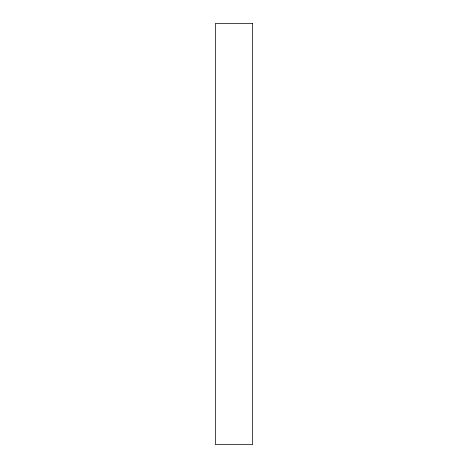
<?xml version="1.0" encoding="UTF-8"?>
<svg xmlns="http://www.w3.org/2000/svg" width="468" height="468" viewBox="0 0 468 468"><rect width="100%" height="100%" fill="white"/><g stroke="black" fill="none" stroke-linecap="round" stroke-linejoin="round"><path stroke-width="0.7" d="M252.58 23.4L215.42 23.4L215.42 444.6L252.58 444.6L252.58 23.4"/></g></svg>
